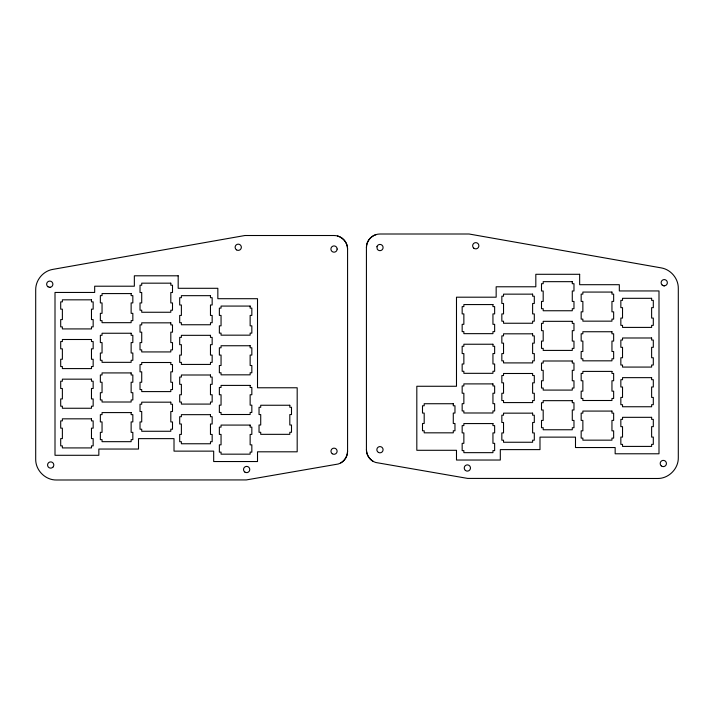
<?xml version="1.0" encoding="UTF-8"?>
<svg xmlns="http://www.w3.org/2000/svg" width="714" height="714" viewBox="0 0 714 714"><rect width="100%" height="100%" fill="white"/><g stroke="black" fill="none" stroke-linecap="round" stroke-linejoin="round"><path stroke-width="1.07" d="M366.425 247.535C366.38 240.297 372.717 233.96 379.964 234.005L469.062 234.005L661.093 267.866C670.794 269.419 678.452 278.549 678.3 288.367L678.3 457.665C678.532 468.795 668.607 478.719 657.478 478.487L467.661 478.416L375.805 462.502C370.298 460.851 366.487 455.389 366.425 449.704L366.425 247.535A13.539 13.539 0 0 1 376.457 234.46M347.575 451.212C347.513 456.906 343.702 462.36 338.195 464.02L246.339 479.924L56.522 479.995C45.393 480.227 35.468 470.303 35.7 459.173L35.7 289.884C35.548 280.058 43.206 270.927 52.907 269.374L244.938 235.513L334.036 235.513C341.283 235.468 347.62 241.805 347.575 249.052L347.575 451.212A13.539 13.539 0 0 1 340.801 462.94M49.489 287.323L50.31 287.287M663.69 285.778L664.511 285.814M373.199 461.422A13.539 13.539 0 0 1 366.425 449.704M337.543 235.977A13.539 13.539 0 0 1 347.575 249.052M337.16 249.052L336.74 250.614A3.124 3.124 0 0 1 332.028 251.444A3.124 3.124 0 0 1 332.028 246.651A3.124 3.124 0 0 1 336.74 247.49L337.16 249.052M376.947 246.732L377.26 249.097A3.124 3.124 0 0 0 381.972 249.927A3.124 3.124 0 0 0 381.972 245.143A3.124 3.124 0 0 0 377.26 245.973L376.947 246.732M53.247 466.804L52.693 467.402A3.124 3.124 0 0 1 47.668 465.823A3.124 3.124 0 0 1 51.229 461.94A3.124 3.124 0 0 1 53.247 466.804M579.652 274.292L535.821 274.292L535.821 286.778L496.159 286.778L496.159 297.194L456.487 297.194L456.487 386.265L416.815 386.265L416.815 450.293L456.487 450.293L456.487 460.03L500.318 460.03L500.318 449.615L539.989 449.615L539.989 437.129L575.493 437.129L575.493 447.535L615.156 447.535L615.156 453.783L658.995 453.783L658.995 290.946L619.324 290.946L619.324 284.699L579.652 284.699L579.652 274.292M178.179 275.8L134.348 275.8L134.348 286.207L94.676 286.207L94.676 292.454L55.005 292.454L55.005 455.291L98.844 455.291L98.844 449.044L138.507 449.044L138.507 438.637L174.011 438.637L174.011 451.132L213.682 451.132L213.682 461.539L257.513 461.539L257.513 451.81L297.185 451.81L297.185 387.773L257.513 387.773L257.513 298.702L217.841 298.702L217.841 288.295L178.179 288.295L178.179 275.8M572.28 281.664L543.193 281.664L543.193 283.699L541.498 283.699L541.498 290.991L543.193 290.991L543.193 301.424L541.498 301.424L541.498 308.707L543.193 308.707L543.193 310.751L572.28 310.751L572.28 308.707L573.976 308.707L573.976 301.424L572.28 301.424L572.28 290.991L573.976 290.991L573.976 283.699L572.28 283.699L572.28 281.664M170.807 283.172L141.72 283.172L141.72 285.216L140.024 285.216L140.024 292.499L141.72 292.499L141.72 302.932L140.024 302.932L140.024 310.215L141.72 310.215L141.72 312.259L170.807 312.259L170.807 310.215L172.502 310.215L172.502 302.932L170.807 302.932L170.807 292.499L172.502 292.499L172.502 285.216L170.807 285.216L170.807 283.172M611.952 292.071L582.865 292.071L582.865 294.114L581.169 294.114L581.169 301.397L582.865 301.397L582.865 311.831L581.169 311.831L581.169 319.122L582.865 319.122L582.865 321.157L611.952 321.157L611.952 319.122L613.647 319.122L613.647 311.831L611.952 311.831L611.952 301.397L613.647 301.397L613.647 294.114L611.952 294.114L611.952 292.071M131.135 293.579L102.048 293.579L102.048 295.623L100.353 295.623L100.353 302.914L102.048 302.914L102.048 313.339L100.353 313.339L100.353 320.631L102.048 320.631L102.048 322.674L131.135 322.674L131.135 320.631L132.831 320.631L132.831 313.339L131.135 313.339L131.135 302.914L132.831 302.914L132.831 295.623L131.135 295.623L131.135 293.579M532.617 294.15L503.531 294.15L503.531 296.194L501.835 296.194L501.835 303.486L503.531 303.486L503.531 313.91L501.835 313.91L501.835 321.202L503.531 321.202L503.531 323.246L532.617 323.246L532.617 321.202L534.304 321.202L534.304 313.91L532.617 313.91L532.617 303.486L534.304 303.486L534.304 296.194L532.617 296.194L532.617 294.15M210.469 295.667L181.383 295.667L181.383 297.702L179.696 297.702L179.696 304.994L181.383 304.994L181.383 315.427L179.696 315.427L179.696 322.71L181.383 322.71L181.383 324.754L210.469 324.754L210.469 322.71L212.165 322.71L212.165 315.427L210.469 315.427L210.469 304.994L212.165 304.994L212.165 297.702L210.469 297.702L210.469 295.667M651.623 298.318L622.528 298.318L622.528 300.362L620.841 300.362L620.841 307.645L622.528 307.645L622.528 318.078L620.841 318.078L620.841 325.37L622.528 325.37L622.528 327.405L651.623 327.405L651.623 325.37L653.31 325.37L653.31 318.078L651.623 318.078L651.623 307.645L653.31 307.645L653.31 300.362L651.623 300.362L651.623 298.318M91.472 299.826L62.377 299.826L62.377 301.87L60.69 301.87L60.69 309.162L62.377 309.162L62.377 319.586L60.69 319.586L60.69 326.878L62.377 326.878L62.377 328.922L91.472 328.922L91.472 326.878L93.159 326.878L93.159 319.586L91.472 319.586L91.472 309.162L93.159 309.162L93.159 301.87L91.472 301.87L91.472 299.826M492.946 304.566L463.859 304.566L463.859 306.609L462.163 306.609L462.163 313.892L463.859 313.892L463.859 324.326L462.163 324.326L462.163 331.617L463.859 331.617L463.859 333.652L492.946 333.652L492.946 331.617L494.641 331.617L494.641 324.326L492.946 324.326L492.946 313.892L494.641 313.892L494.641 306.609L492.946 306.609L492.946 304.566M250.141 306.074L221.054 306.074L221.054 308.118L219.359 308.118L219.359 315.409L221.054 315.409L221.054 325.834L219.359 325.834L219.359 333.126L221.054 333.126L221.054 335.169L250.141 335.169L250.141 333.126L251.837 333.126L251.837 325.834L250.141 325.834L250.141 315.409L251.837 315.409L251.837 308.118L250.141 308.118L250.141 306.074M572.28 321.327L543.193 321.327L543.193 323.371L541.498 323.371L541.498 330.653L543.193 330.653L543.193 341.087L541.498 341.087L541.498 348.378L543.193 348.378L543.193 350.413L572.28 350.413L572.28 348.378L573.976 348.378L573.976 341.087L572.28 341.087L572.28 330.653L573.976 330.653L573.976 323.371L572.28 323.371L572.28 321.327M170.807 322.835L141.72 322.835L141.72 324.879L140.024 324.879L140.024 332.171L141.72 332.171L141.72 342.595L140.024 342.595L140.024 349.887L141.72 349.887L141.72 351.931L170.807 351.931L170.807 349.887L172.502 349.887L172.502 342.595L170.807 342.595L170.807 332.171L172.502 332.171L172.502 324.879L170.807 324.879L170.807 322.835M611.952 331.742L582.865 331.742L582.865 333.777L581.169 333.777L581.169 341.069L582.865 341.069L582.865 351.502L581.169 351.502L581.169 358.785L582.865 358.785L582.865 360.829L611.952 360.829L611.952 358.785L613.647 358.785L613.647 351.502L611.952 351.502L611.952 341.069L613.647 341.069L613.647 333.777L611.952 333.777L611.952 331.742M131.135 333.251L102.048 333.251L102.048 335.294L100.353 335.294L100.353 342.577L102.048 342.577L102.048 353.011L100.353 353.011L100.353 360.302L102.048 360.302L102.048 362.337L131.135 362.337L131.135 360.302L132.831 360.302L132.831 353.011L131.135 353.011L131.135 342.577L132.831 342.577L132.831 335.294L131.135 335.294L131.135 333.251M532.617 333.822L503.531 333.822L503.531 335.866L501.835 335.866L501.835 343.148L503.531 343.148L503.531 353.582L501.835 353.582L501.835 360.873L503.531 360.873L503.531 362.908L532.617 362.908L532.617 360.873L534.304 360.873L534.304 353.582L532.617 353.582L532.617 343.148L534.304 343.148L534.304 335.866L532.617 335.866L532.617 333.822M210.469 335.33L181.383 335.33L181.383 337.374L179.696 337.374L179.696 344.666L181.383 344.666L181.383 355.09L179.696 355.09L179.696 362.382L181.383 362.382L181.383 364.426L210.469 364.426L210.469 362.382L212.165 362.382L212.165 355.09L210.469 355.09L210.469 344.666L212.165 344.666L212.165 337.374L210.469 337.374L210.469 335.33M651.623 337.99L622.528 337.99L622.528 340.025L620.841 340.025L620.841 347.316L622.528 347.316L622.528 357.75L620.841 357.75L620.841 365.032L622.528 365.032L622.528 367.076L651.623 367.076L651.623 365.032L653.31 365.032L653.31 357.75L651.623 357.75L651.623 347.316L653.31 347.316L653.31 340.025L651.623 340.025L651.623 337.99M91.472 339.498L62.377 339.498L62.377 341.542L60.69 341.542L60.69 348.825L62.377 348.825L62.377 359.258L60.69 359.258L60.69 366.55L62.377 366.55L62.377 368.585L91.472 368.585L91.472 366.55L93.159 366.55L93.159 359.258L91.472 359.258L91.472 348.825L93.159 348.825L93.159 341.542L91.472 341.542L91.472 339.498M492.946 344.237L463.859 344.237L463.859 346.272L462.163 346.272L462.163 353.564L463.859 353.564L463.859 363.997L462.163 363.997L462.163 371.28L463.859 371.28L463.859 373.324L492.946 373.324L492.946 371.28L494.641 371.28L494.641 363.997L492.946 363.997L492.946 353.564L494.641 353.564L494.641 346.272L492.946 346.272L492.946 344.237M250.141 345.746L221.054 345.746L221.054 347.789L219.359 347.789L219.359 355.072L221.054 355.072L221.054 365.506L219.359 365.506L219.359 372.788L221.054 372.788L221.054 374.832L250.141 374.832L250.141 372.788L251.837 372.788L251.837 365.506L250.141 365.506L250.141 355.072L251.837 355.072L251.837 347.789L250.141 347.789L250.141 345.746M572.28 360.998L543.193 360.998L543.193 363.033L541.498 363.033L541.498 370.325L543.193 370.325L543.193 380.758L541.498 380.758L541.498 388.041L543.193 388.041L543.193 390.085L572.28 390.085L572.28 388.041L573.976 388.041L573.976 380.758L572.28 380.758L572.28 370.325L573.976 370.325L573.976 363.033L572.28 363.033L572.28 360.998M170.807 362.507L141.72 362.507L141.72 364.551L140.024 364.551L140.024 371.833L141.72 371.833L141.72 382.267L140.024 382.267L140.024 389.558L141.72 389.558L141.72 391.593L170.807 391.593L170.807 389.558L172.502 389.558L172.502 382.267L170.807 382.267L170.807 371.833L172.502 371.833L172.502 364.551L170.807 364.551L170.807 362.507M611.952 371.405L582.865 371.405L582.865 373.449L581.169 373.449L581.169 380.74L582.865 380.74L582.865 391.165L581.169 391.165L581.169 398.457L582.865 398.457L582.865 400.5L611.952 400.5L611.952 398.457L613.647 398.457L613.647 391.165L611.952 391.165L611.952 380.74L613.647 380.74L613.647 373.449L611.952 373.449L611.952 371.405M131.135 372.922L102.048 372.922L102.048 374.957L100.353 374.957L100.353 382.249L102.048 382.249L102.048 392.682L100.353 392.682L100.353 399.965L102.048 399.965L102.048 402.009L131.135 402.009L131.135 399.965L132.831 399.965L132.831 392.682L131.135 392.682L131.135 382.249L132.831 382.249L132.831 374.957L131.135 374.957L131.135 372.922M532.617 373.493L503.531 373.493L503.531 375.528L501.835 375.528L501.835 382.82L503.531 382.82L503.531 393.253L501.835 393.253L501.835 400.536L503.531 400.536L503.531 402.58L532.617 402.58L532.617 400.536L534.304 400.536L534.304 393.253L532.617 393.253L532.617 382.82L534.304 382.82L534.304 375.528L532.617 375.528L532.617 373.493M210.469 375.002L181.383 375.002L181.383 377.046L179.696 377.046L179.696 384.328L181.383 384.328L181.383 394.762L179.696 394.762L179.696 402.044L181.383 402.044L181.383 404.088L210.469 404.088L210.469 402.044L212.165 402.044L212.165 394.762L210.469 394.762L210.469 384.328L212.165 384.328L212.165 377.046L210.469 377.046L210.469 375.002M651.623 377.652L622.528 377.652L622.528 379.696L620.841 379.696L620.841 386.988L622.528 386.988L622.528 397.412L620.841 397.412L620.841 404.704L622.528 404.704L622.528 406.748L651.623 406.748L651.623 404.704L653.31 404.704L653.31 397.412L651.623 397.412L651.623 386.988L653.31 386.988L653.31 379.696L651.623 379.696L651.623 377.652M91.472 379.161L62.377 379.161L62.377 381.205L60.69 381.205L60.69 388.496L62.377 388.496L62.377 398.921L60.69 398.921L60.69 406.212L62.377 406.212L62.377 408.256L91.472 408.256L91.472 406.212L93.159 406.212L93.159 398.921L91.472 398.921L91.472 388.496L93.159 388.496L93.159 381.205L91.472 381.205L91.472 379.161M492.946 383.9L463.859 383.9L463.859 385.944L462.163 385.944L462.163 393.227L463.859 393.227L463.859 403.66L462.163 403.66L462.163 410.952L463.859 410.952L463.859 412.987L492.946 412.987L492.946 410.952L494.641 410.952L494.641 403.66L492.946 403.66L492.946 393.227L494.641 393.227L494.641 385.944L492.946 385.944L492.946 383.9M250.141 385.408L221.054 385.408L221.054 387.452L219.359 387.452L219.359 394.744L221.054 394.744L221.054 405.168L219.359 405.168L219.359 412.46L221.054 412.46L221.054 414.504L250.141 414.504L250.141 412.46L251.837 412.46L251.837 405.168L250.141 405.168L250.141 394.744L251.837 394.744L251.837 387.452L250.141 387.452L250.141 385.408M572.28 400.661L543.193 400.661L543.193 402.705L541.498 402.705L541.498 409.997L543.193 409.997L543.193 420.421L541.498 420.421L541.498 427.713L543.193 427.713L543.193 429.757L572.28 429.757L572.28 427.713L573.976 427.713L573.976 420.421L572.28 420.421L572.28 409.997L573.976 409.997L573.976 402.705L572.28 402.705L572.28 400.661M170.807 402.178L141.72 402.178L141.72 404.213L140.024 404.213L140.024 411.505L141.72 411.505L141.72 421.938L140.024 421.938L140.024 429.221L141.72 429.221L141.72 431.265L170.807 431.265L170.807 429.221L172.502 429.221L172.502 421.938L170.807 421.938L170.807 411.505L172.502 411.505L172.502 404.213L170.807 404.213L170.807 402.178M453.283 403.731L424.187 403.731L424.187 405.775L422.501 405.775L422.501 413.067L424.187 413.067L424.187 423.491L422.501 423.491L422.501 430.783L424.187 430.783L424.187 432.827L453.283 432.827L453.283 430.783L454.97 430.783L454.97 423.491L453.283 423.491L453.283 413.067L454.97 413.067L454.97 405.775L453.283 405.775L453.283 403.731M289.813 405.249L260.717 405.249L260.717 407.283L259.03 407.283L259.03 414.575L260.717 414.575L260.717 425.008L259.03 425.008L259.03 432.291L260.717 432.291L260.717 434.335L289.813 434.335L289.813 432.291L291.499 432.291L291.499 425.008L289.813 425.008L289.813 414.575L291.499 414.575L291.499 407.283L289.813 407.283L289.813 405.249M611.952 411.077L582.865 411.077L582.865 413.12L581.169 413.12L581.169 420.403L582.865 420.403L582.865 430.837L581.169 430.837L581.169 438.119L582.865 438.119L582.865 440.163L611.952 440.163L611.952 438.119L613.647 438.119L613.647 430.837L611.952 430.837L611.952 420.403L613.647 420.403L613.647 413.12L611.952 413.12L611.952 411.077M131.135 412.585L102.048 412.585L102.048 414.629L100.353 414.629L100.353 421.912L102.048 421.912L102.048 432.345L100.353 432.345L100.353 439.637L102.048 439.637L102.048 441.671L131.135 441.671L131.135 439.637L132.831 439.637L132.831 432.345L131.135 432.345L131.135 421.912L132.831 421.912L132.831 414.629L131.135 414.629L131.135 412.585M532.617 413.156L503.531 413.156L503.531 415.2L501.835 415.2L501.835 422.492L503.531 422.492L503.531 432.916L501.835 432.916L501.835 440.208L503.531 440.208L503.531 442.252L532.617 442.252L532.617 440.208L534.304 440.208L534.304 432.916L532.617 432.916L532.617 422.492L534.304 422.492L534.304 415.2L532.617 415.2L532.617 413.156M210.469 414.664L181.383 414.664L181.383 416.708L179.696 416.708L179.696 424L181.383 424L181.383 434.424L179.696 434.424L179.696 441.716L181.383 441.716L181.383 443.76L210.469 443.76L210.469 441.716L212.165 441.716L212.165 434.424L210.469 434.424L210.469 424L212.165 424L212.165 416.708L210.469 416.708L210.469 414.664M651.623 417.324L622.528 417.324L622.528 419.368L620.841 419.368L620.841 426.651L622.528 426.651L622.528 437.084L620.841 437.084L620.841 444.367L622.528 444.367L622.528 446.411L651.623 446.411L651.623 444.367L653.31 444.367L653.31 437.084L651.623 437.084L651.623 426.651L653.31 426.651L653.31 419.368L651.623 419.368L651.623 417.324M91.472 418.832L62.377 418.832L62.377 420.876L60.69 420.876L60.69 428.159L62.377 428.159L62.377 438.592L60.69 438.592L60.69 445.884L62.377 445.884L62.377 447.919L91.472 447.919L91.472 445.884L93.159 445.884L93.159 438.592L91.472 438.592L91.472 428.159L93.159 428.159L93.159 420.876L91.472 420.876L91.472 418.832M492.946 423.572L463.859 423.572L463.859 425.606L462.163 425.606L462.163 432.898L463.859 432.898L463.859 443.332L462.163 443.332L462.163 450.614L463.859 450.614L463.859 452.658L492.946 452.658L492.946 450.614L494.641 450.614L494.641 443.332L492.946 443.332L492.946 432.898L494.641 432.898L494.641 425.606L492.946 425.606L492.946 423.572M250.141 425.08L221.054 425.08L221.054 427.124L219.359 427.124L219.359 434.407L221.054 434.407L221.054 444.84L219.359 444.84L219.359 452.132L221.054 452.132L221.054 454.166L250.141 454.166L250.141 452.132L251.837 452.132L251.837 444.84L250.141 444.84L250.141 434.407L251.837 434.407L251.837 427.124L250.141 427.124L250.141 425.08M661.307 465.894L660.753 465.296A3.124 3.124 0 0 1 662.77 460.423A3.124 3.124 0 0 1 666.332 464.305A3.124 3.124 0 0 1 661.307 465.894M465.349 470.392A3.124 3.124 0 0 0 470.437 468.536A3.124 3.124 0 0 0 466.287 465.064A3.124 3.124 0 0 0 465.349 470.392M378.402 452.408A3.124 3.124 0 0 0 383.088 449.704A3.124 3.124 0 0 0 378.402 447A3.124 3.124 0 0 0 378.402 452.408M473.757 248.151A3.124 3.124 0 0 0 478.835 246.294A3.124 3.124 0 0 0 474.694 242.822A3.124 3.124 0 0 0 473.757 248.151M662.226 285.091A3.124 3.124 0 0 0 667.313 283.244A3.124 3.124 0 0 0 663.163 279.763A3.124 3.124 0 0 0 662.226 285.091M332.269 453.738A3.079 3.079 0 0 0 337.106 451.48A3.079 3.079 0 0 0 332.742 448.428A3.079 3.079 0 0 0 332.269 453.738M236.45 249.829A3.124 3.124 0 0 0 241.35 247.535A3.124 3.124 0 0 0 236.923 244.438A3.124 3.124 0 0 0 236.45 249.829M244.848 472.07A3.124 3.124 0 0 0 249.757 469.776A3.124 3.124 0 0 0 245.321 466.679A3.124 3.124 0 0 0 244.848 472.07M47.972 286.769A3.124 3.124 0 0 0 52.881 284.484A3.124 3.124 0 0 0 48.445 281.378A3.124 3.124 0 0 0 47.972 286.769"/></g></svg>
